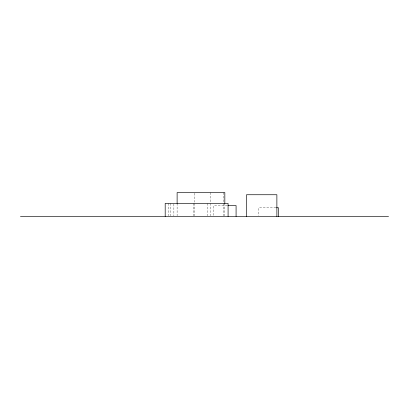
<?xml version="1.0" encoding="UTF-8"?>
<svg xmlns="http://www.w3.org/2000/svg" width="409" height="409" viewBox="0 0 409 409"><rect width="100%" height="100%" fill="white"/><g stroke="black" fill="none" stroke-linecap="round" stroke-linejoin="round"><path stroke-width="0.31" stroke-dasharray="2.04 1.53" d="M227.378 205.584L213.697 205.584L213.697 215.788M275.927 207.752L258.749 207.752L258.749 215.809M224.832 203.416L224.832 215.809M223.743 192.573L223.743 202.138M223.743 203.416L223.743 215.809M210.732 192.573L210.732 202.138M210.732 203.416L210.732 215.809M207.481 203.416L207.481 215.809M194.469 193.212L194.469 202.138M194.469 203.416L194.469 215.809M193.385 203.416L193.385 215.809M177.117 203.416L177.117 215.809M173.866 204.035L173.866 215.809M170.614 203.416L170.614 215.809M168.442 203.416L168.442 215.809"/><path stroke-width="0.61" d="M227.997 205.584L236.08 205.584L236.08 216.427M276.566 207.752L278.473 207.752L278.473 216.427M20.45 216.427L388.55 216.427M276.878 216.427L276.878 194.74L246.515 194.74L246.515 216.427M228.084 216.427L228.084 203.416L165.19 203.416L165.19 216.427M224.832 203.416L224.832 192.573L177.117 192.573L177.117 203.416"/></g></svg>
